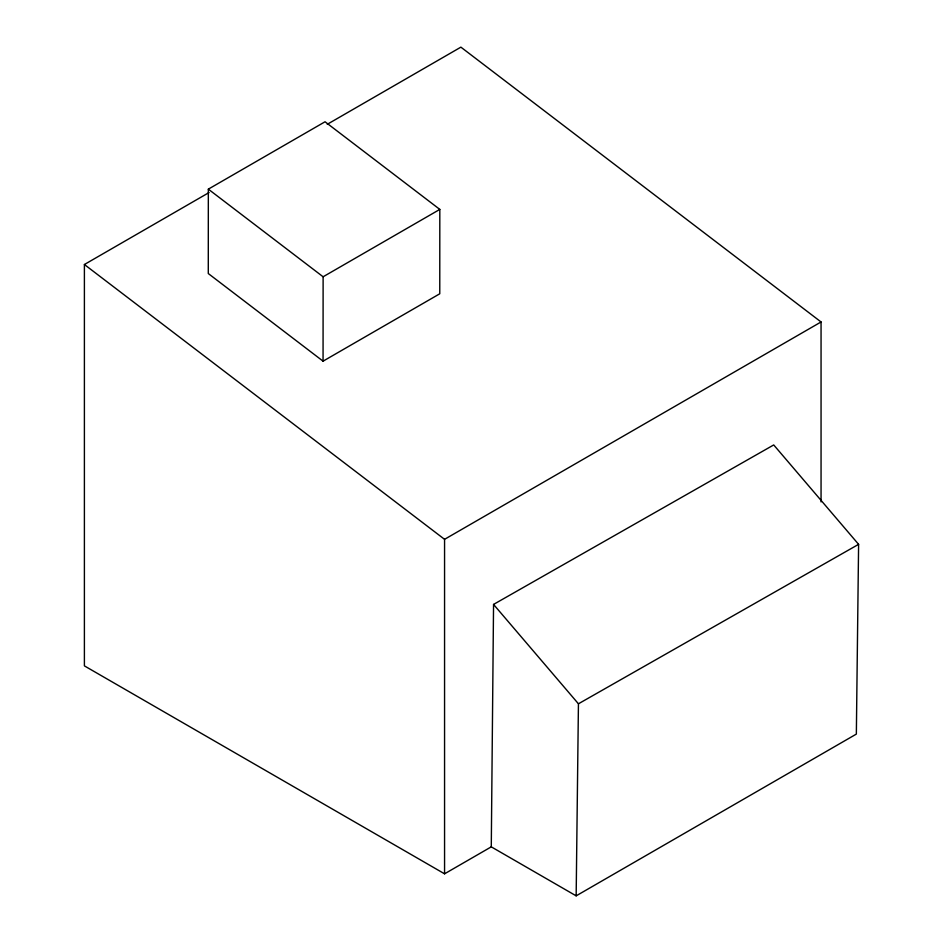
<?xml version="1.0" encoding="UTF-8"?>
<svg xmlns="http://www.w3.org/2000/svg" width="943" height="943" viewBox="0 0 943 943"><rect width="100%" height="100%" fill="white"/><g stroke="black" fill="none" stroke-linecap="round" stroke-linejoin="round"><path stroke-width="1.41" d="M208.332 189.154L208.285 273.541L323.06 361.169L439.768 293.78L439.815 209.405L325.04 121.777L208.332 189.154L323.119 276.782L323.06 361.169M491.279 846.849L493.554 604.416L773.72 444.943L858.601 544.335L856.35 734.09L576.161 895.85L491.279 846.849L444.566 873.819L84.398 665.876L84.398 264.512L209.098 192.525M576.161 895.85L578.436 703.796L493.554 604.416M327.268 124.299L460.891 47.15L821.058 321.964L821.058 501.9M323.119 276.782L439.815 209.405M444.566 873.819L444.566 539.325L821.058 321.964M578.436 703.796L858.601 544.335M84.398 264.512L444.566 539.325"/></g></svg>
